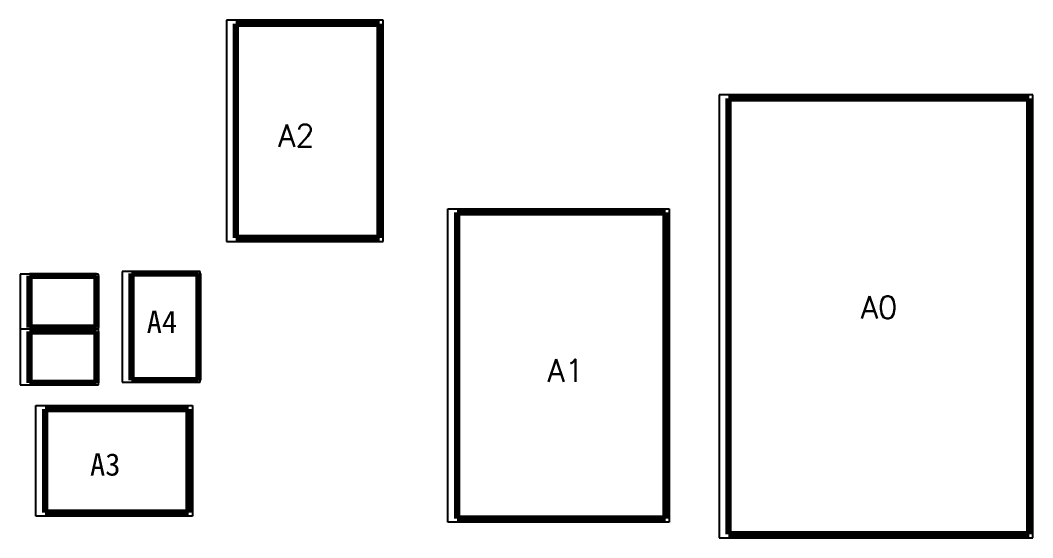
# Model space of a CAD drawing. Header units: millimetres. Extents: x -11803 to 14115, y -852 to 12275.
# Drawn here: x -470 to 2246, y -88 to 1301 of the extents above; entities that cross this region are included whole.
import ezdxf

# ---------------------------------------------------------------- set-up
doc = ezdxf.new("R2010")
doc.units = ezdxf.units.MM
doc.layers.add('细实线', color=125, linetype='Continuous')
doc.layers.add('边框线', color=2, linetype='Continuous', lineweight=90)
doc.styles.get("Standard").update_dxf_attribs({"font": 'txt', "bigfont": 'gbcbig.shx'})

msp = doc.modelspace()

# ---------------------------------------------------------------- linework, layer by layer
at = {"layer": '细实线'}
for p, q in [((83.092, 1300.945), (83.092, 706.945)), ((503.092, 1300.945), (83.092, 1300.945)), ((503.092, 706.945), (503.092, 1300.945)), ((1405.273, 1100.819), (1405.273, -88.181)), ((2246.273, 1100.819), (1405.273, 1100.819)), ((2246.273, -88.181), (2246.273, 1100.819)), ((677.1, 794.522), (1271.1, 794.522)), ((677.1, -46.478), (677.1, 794.522)), ((1271.1, 794.522), (1271.1, -46.478)), ((83.092, 706.945), (503.092, 706.945)), ((-197.375, 626.48), (-197.375, 626.48)), ((-197.375, 626.48), (-197.375, 329.48)), ((12.625, 626.48), (-197.375, 626.48)), ((12.625, 329.48), (12.625, 626.48)), ((-470.455, 619.608), (-470.455, 619.608)), ((-470.455, 619.608), (-470.455, 322.608)), ((-260.455, 619.608), (-470.455, 619.608)), ((-260.455, 322.608), (-260.455, 619.608)), ((-260.455, 471.608), (-470.455, 471.608)), ((-260.455, 471.608), (-470.455, 471.608)), ((-197.375, 329.48), (12.625, 329.48)), ((-470.455, 322.608), (-260.455, 322.608)), ((-428.627, 266.93), (-8.627, 266.93)), ((-428.627, -30.07), (-428.627, 266.93)), ((-8.627, 266.93), (-8.627, -30.07)), ((-8.627, -30.07), (-428.627, -30.07)), ((1271.1, -46.478), (677.1, -46.478)), ((1405.273, -88.181), (2246.273, -88.181))]:
    msp.add_line(p, q, dxfattribs=at)
at = {"layer": '边框线'}
for p, q in [((108.092, 1290.945), (108.092, 716.945)), ((493.092, 1290.945), (108.092, 1290.945)), ((493.092, 716.945), (493.092, 1290.945)), ((1430.273, 1090.819), (1430.273, -78.181)), ((2236.273, 1090.819), (1430.273, 1090.819)), ((2236.273, -78.181), (2236.273, 1090.819)), ((702.1, 784.522), (1261.1, 784.522)), ((702.1, -36.478), (702.1, 784.522)), ((1261.1, 784.522), (1261.1, -36.478)), ((108.092, 716.945), (493.092, 716.945)), ((-445.455, 614.608), (-445.455, 476.608)), ((-265.455, 614.608), (-445.455, 614.608)), ((-265.455, 476.608), (-265.455, 614.608)), ((-172.375, 621.48), (-172.375, 334.48)), ((7.625, 621.48), (-172.375, 621.48)), ((7.625, 334.48), (7.625, 621.48)), ((-265.455, 476.608), (-445.455, 476.608)), ((-445.455, 465.608), (-445.455, 327.608)), ((-265.455, 465.608), (-445.455, 465.608)), ((-265.455, 327.608), (-265.455, 465.608)), ((-265.455, 327.608), (-445.455, 327.608)), ((-172.375, 334.48), (7.625, 334.48)), ((-403.627, -20.07), (-403.627, 256.93)), ((-403.627, 256.93), (-18.627, 256.93)), ((-18.627, 256.93), (-18.627, -20.07)), ((-18.627, -20.07), (-403.627, -20.07)), ((1261.1, -36.478), (702.1, -36.478)), ((1430.273, -78.181), (2236.273, -78.181))]:
    msp.add_line(p, q, dxfattribs=at)

# ---------------------------------------------------------------- texts
at = {"layer": '细实线', "char_height": 60, "attachment_point": 1}
for s, insert, width in [('A2', (221.405, 1021.538), 189.82494), ('A0', (1785.032, 560.408), 440.0018), ('{\\Ftxt|c0;A4}', (-131.198, 521.201), 114.92269), ('A1', (944.441, 390.752), 409.42955), ('{\\Ftxt|c0;A3}', (-283.208, 138.537), 219.3342)]:
    msp.add_mtext(s, dxfattribs=dict(at, insert=insert, width=width))

doc.saveas('drawing.dxf')
